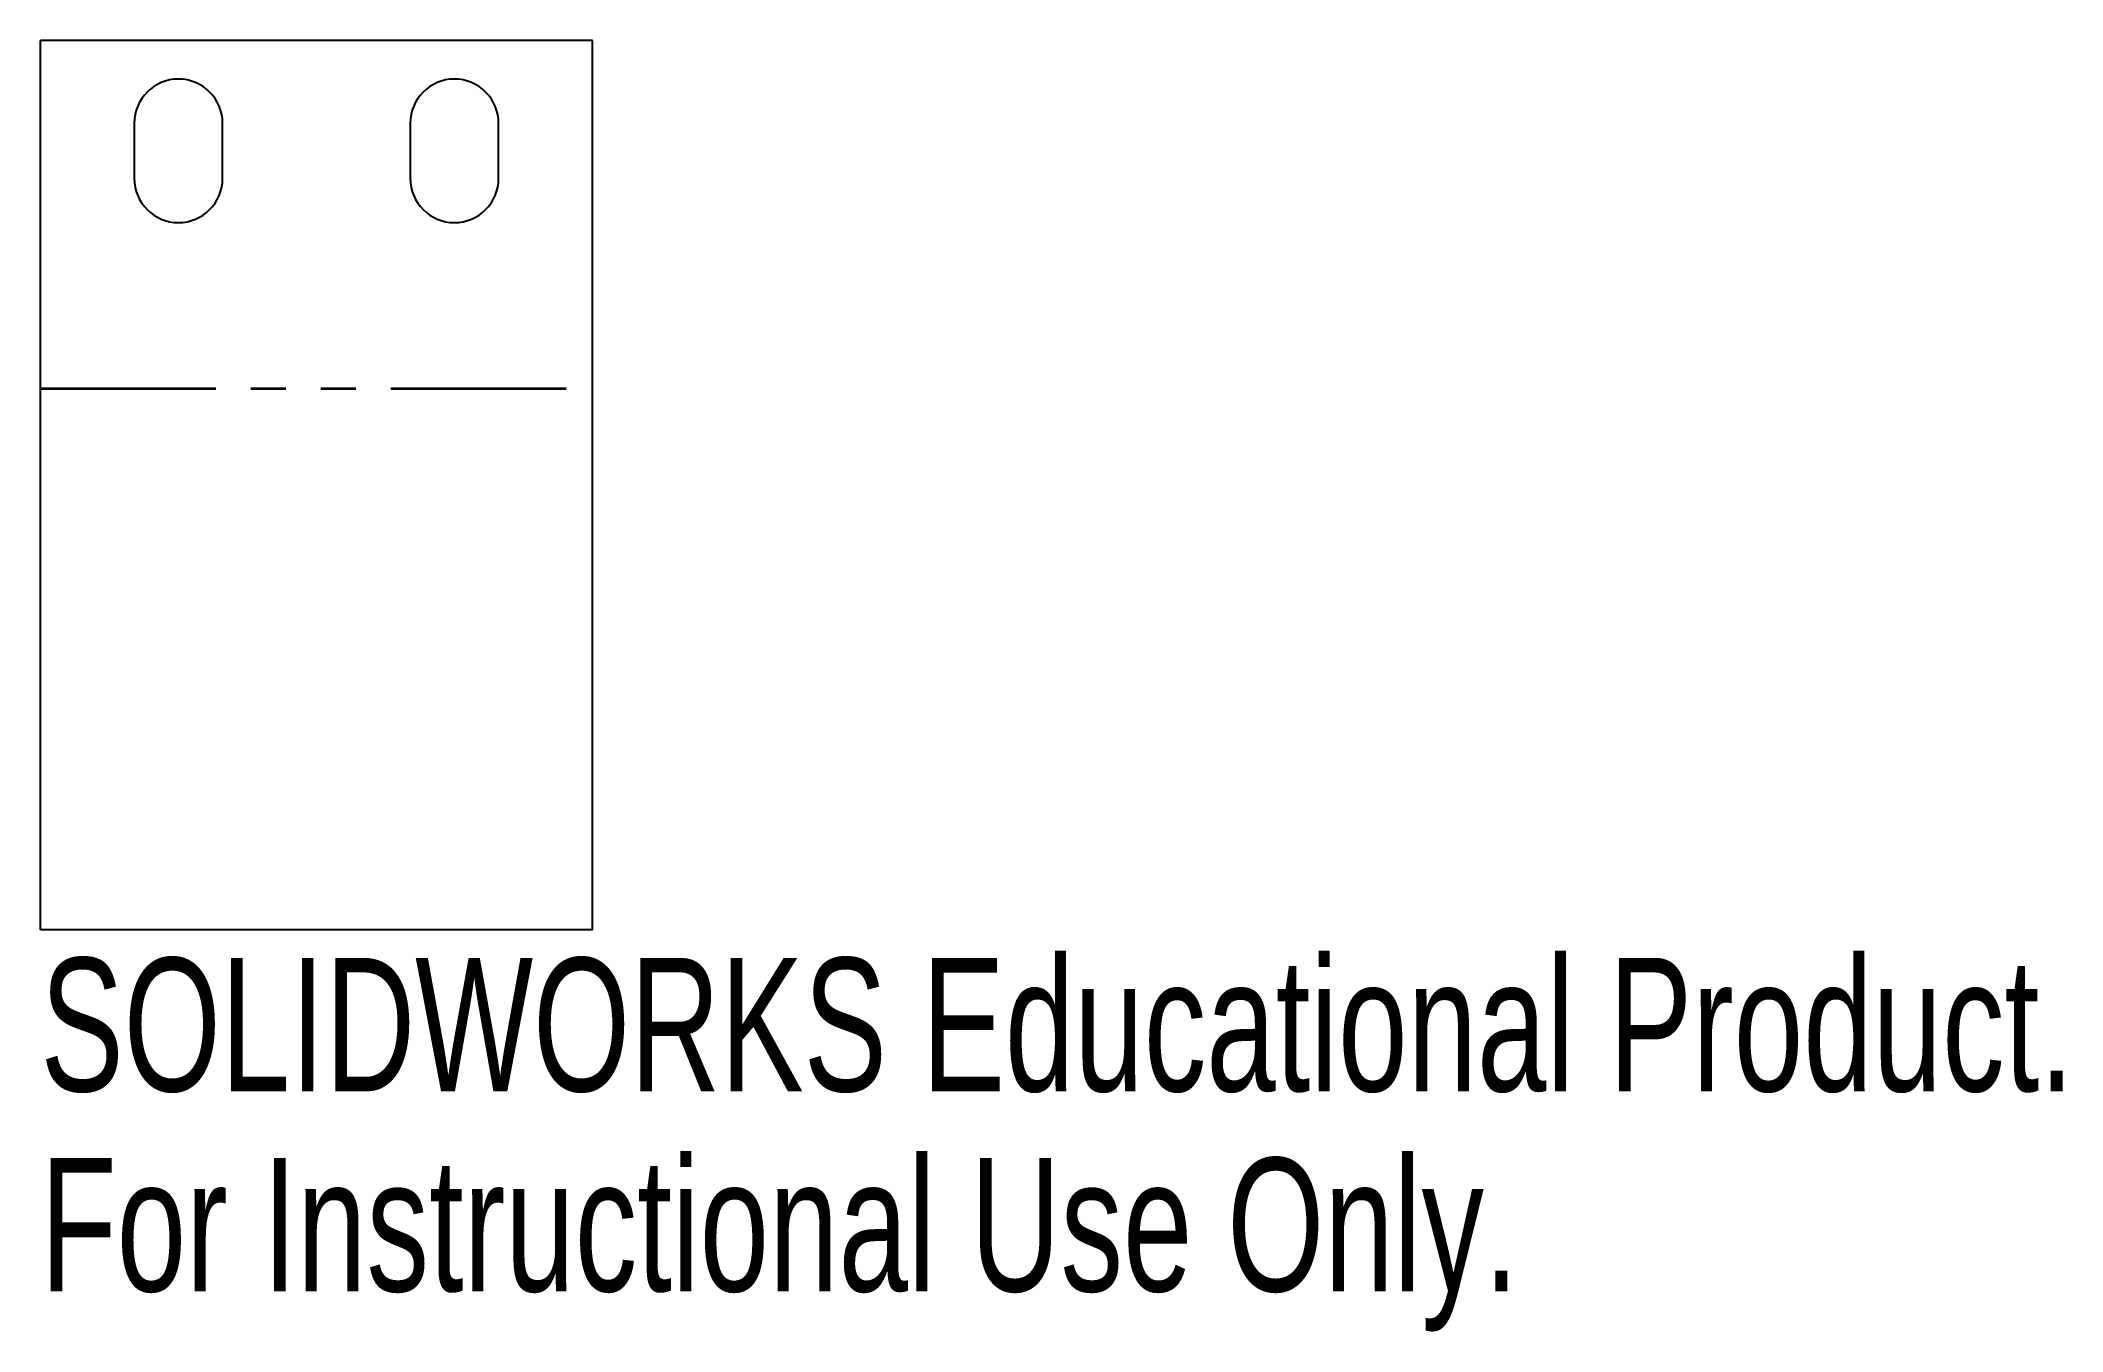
# Model space of a CAD drawing. Header units: millimetres. Extents: x -10 to 63.3, y -24.6 to 22.2.
import ezdxf

# ---------------------------------------------------------------- set-up
doc = ezdxf.new("R2010")
doc.units = ezdxf.units.MM
doc.linetypes.add('PHANTOM', pattern=[12.7, 6.35, -1.27, 1.27, -1.27, 1.27, -1.27])
doc.layers.add('BEND', color=7, linetype='PHANTOM', lineweight=35)
doc.styles.add('SLDTEXTSTYLE0', font='TXT', dxfattribs={"width": 0.7})

msp = doc.modelspace()

# ---------------------------------------------------------------- linework, layer by layer
at = {"color": 7, "linetype": 'Continuous', "lineweight": 25}
for p, q in [((10, 22.227), (-10, 22.227)), ((-10, -10), (-10, 22.227)), ((10, -10), (10, 22.227)), ((-6.6, 19.227), (-6.6, 17.227)), ((-3.4, 17.227), (-3.4, 19.227)), ((3.4, 19.227), (3.4, 17.227)), ((6.6, 17.227), (6.6, 19.227)), ((10, -10), (-10, -10))]:
    msp.add_line(p, q, dxfattribs=at)
for centre, start, end in [((-5, 19.227), 0, 180), ((5, 19.227), 0, 180), ((-5, 17.227), 180, 0), ((5, 17.227), 180, 0)]:
    msp.add_arc(centre, 1.6, start, end, dxfattribs=at)
at = {"layer": 'BEND', "linetype": 'PHANTOM', "lineweight": 35}
msp.add_line((-10, 9.614), (10, 9.614), dxfattribs=at)

# ---------------------------------------------------------------- texts
at = {"color": 7, "linetype": 'Continuous', "char_height": 4.83362, "attachment_point": 1, "style": 'SLDTEXTSTYLE0'}
for s, insert in [('SOLIDWORKS Educational Product.', (-10, -11.02)), ('For Instructional Use Only.', (-10, -18.27))]:
    msp.add_mtext(s, dxfattribs=dict(at, insert=insert))

doc.saveas('drawing.dxf')
